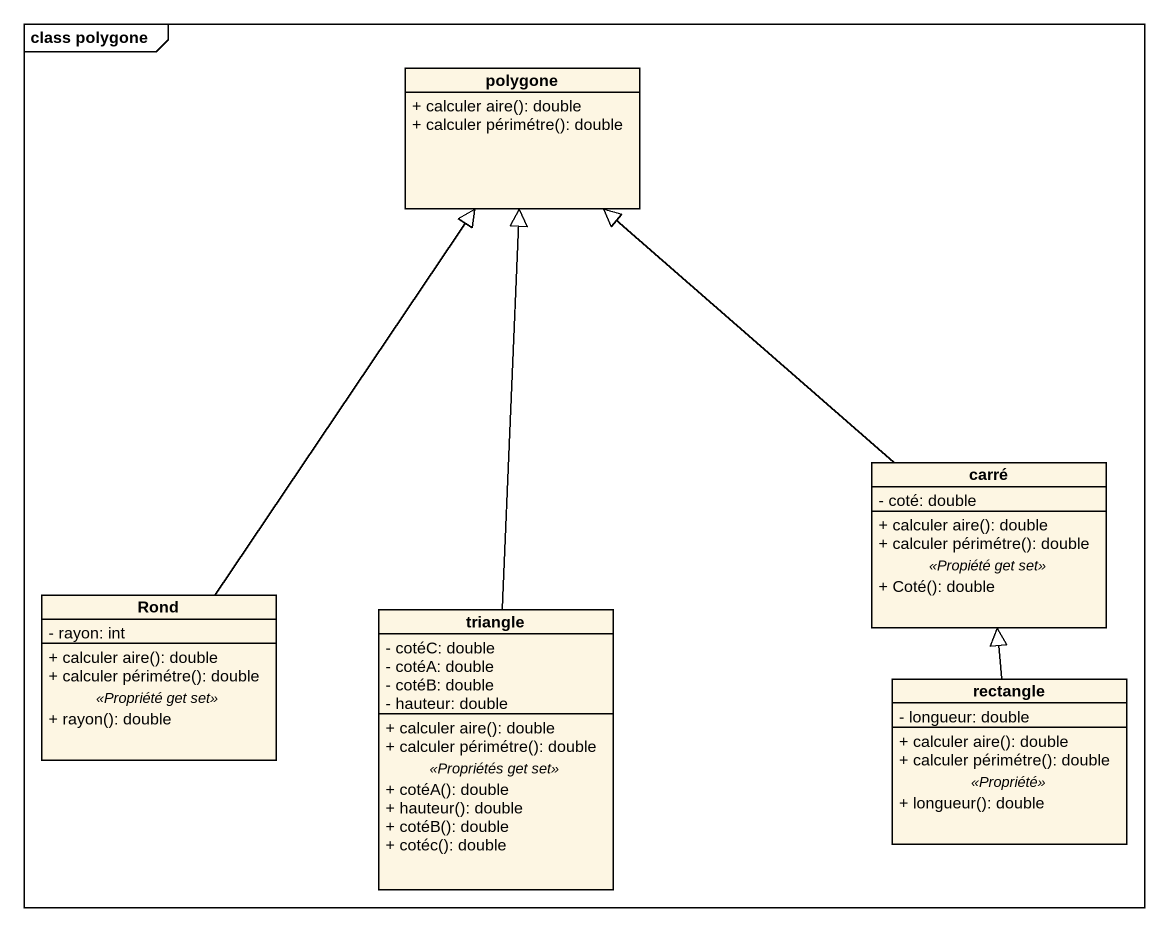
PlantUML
@startuml
mainframe class polygone
hide circle
hide empty members
skinparam classAttributeIconSize 0
class polygone {
  + calculer aire(): double
  + calculer périmétre(): double
}
class carré {
  - coté: double
  --
  + calculer aire(): double
  + calculer périmétre(): double
  .. <<Propiété get set>> ..
  + Coté(): double
}
class Rond {
  - rayon: int
  --
  + calculer aire(): double
  + calculer périmétre(): double
  .. <<Propriété get set>> ..
  + rayon(): double
}
class triangle {
  - cotéC: double
  - cotéA: double
  - cotéB: double
  - hauteur: double
  --
  + calculer aire(): double
  + calculer périmétre(): double
  .. <<Propriétés get set>> ..
  + cotéA(): double
  + hauteur(): double
  + cotéB(): double
  + cotéc(): double
}
class "rectangle" as rectangle_ {
  - longueur: double
  --
  + calculer aire(): double
  + calculer périmétre(): double
  .. <<Propriété>> ..
  + longueur(): double
}
carré -up-|> polygone
Rond -up-|> polygone
triangle -up-|> polygone
rectangle_ -up-|> carré
@enduml
